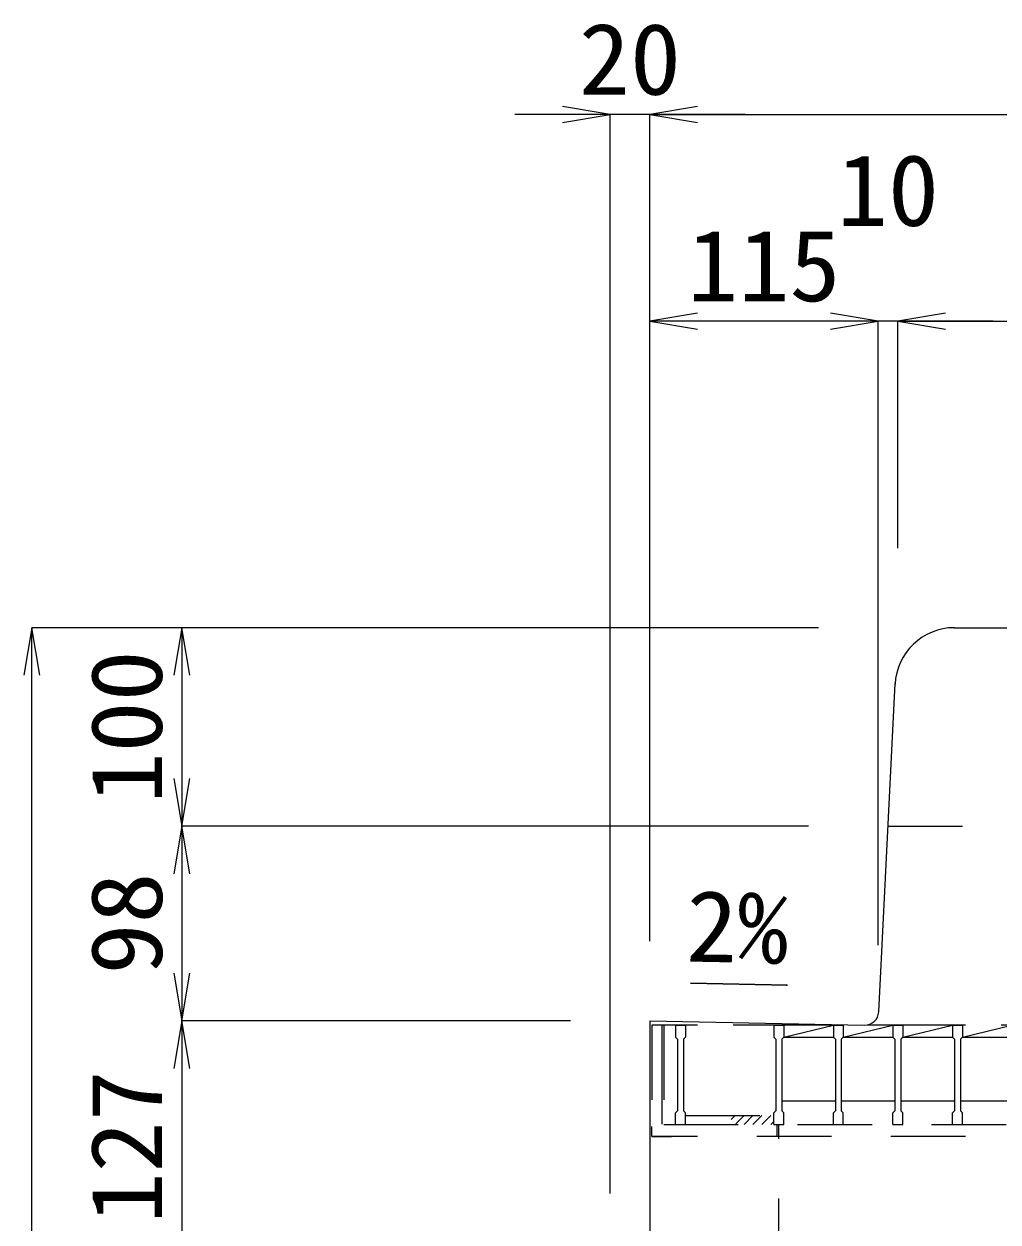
# Model space of a CAD drawing. Units: millimetres at full size; some dimension numbers follow another scale. Extents: x -734 to 58102, y 49499 to 87169.
# Drawn here: x 19280 to 19771, y 63393 to 63996 of the extents above; entities that cross this region are included whole.
import ezdxf
from ezdxf.enums import TextEntityAlignment as Align

# ---------------------------------------------------------------- set-up
doc = ezdxf.new("R2010")
doc.units = ezdxf.units.MM
doc.header["$LTSCALE"] = 50
doc.linetypes.add('DASHED_SPACED', pattern=[12, 6, -6])
doc.linetypes.add('USER1', pattern=[1.35, 0.75, -0.6])
for name, color, linetype, lineweight in [('0_2', 7, 'DASHED_SPACED', 9), ('寸法線', 7, 'Continuous', 13), ('引出線', 4, 'Continuous', 13), ('本体', 2, 'Continuous', 20), ('ｸﾞﾚｰﾁﾝｸﾞ', 7, 'USER1', 9)]:
    doc.layers.add(name, color=color, linetype=linetype, lineweight=lineweight)
doc.styles.add('ＭＳ 明朝', font='')
doc.styles.get('ＭＳ 明朝').set_extended_font_data('MS Mincho')

# ---------------------------------------------------------------- blocks, each defined once
blk = doc.blocks.new('open_arrow')
at = {"color": 0, "linetype": 'Continuous', "lineweight": -2}
blk.add_lwpolyline([(7.5, 1.25), (0, 0), (7.5, -1.25)], dxfattribs=at)

msp = doc.modelspace()

# ---------------------------------------------------------------- hatches: boundary and pattern name
at = {"layer": 'ｸﾞﾚｰﾁﾝｸﾞ'}
h = msp.add_hatch(dxfattribs=at)
h.set_pattern_fill('USER', color=256, style=0, pattern_type=2)
h.set_pattern_definition([(45, (19097.04, 63124.74), (-2.24506, 2.24506), [37.5, -30])])
h.paths.add_polyline_path([(19658.05, 63441.73), (19640.05, 63441.73), (19613.55, 63441.73), (19613.55, 63446.23), (19625.05, 63446.23), (19640.05, 63446.23), (19658.05, 63446.23)])

# ---------------------------------------------------------------- linework, layer by layer
at = {"layer": '0_2'}
msp.add_line((19601.55, 63492.03), (19601.55, 63442.03), dxfattribs=at)
at = {"layer": '寸法線'}
for p, q in [((19643.55, 63950.47), (19527.55, 63950.47)), ((19575.55, 63407.05), (19575.55, 63950.47)), ((19595.55, 63950.47), (20025.55, 63950.47)), ((19595.55, 63534.05), (19595.55, 63950.47)), ((19595.55, 63534.05), (19595.55, 63950.47)), ((19710.55, 63846.42), (19595.55, 63846.42)), ((19595.55, 63534.05), (19595.55, 63846.42)), ((19768.55, 63846.42), (19662.55, 63846.42)), ((19710.55, 63532.05), (19710.55, 63846.42)), ((19710.55, 63532.05), (19710.55, 63846.42)), ((19720.55, 63846.42), (19900.55, 63846.42)), ((19720.55, 63732.05), (19720.55, 63846.42)), ((19720.55, 63732.05), (19720.55, 63846.42)), ((19284.19, 63367.03), (19284.19, 63692.03)), ((19680.53, 63692.03), (19284.19, 63692.03)), ((19359.74, 63692.03), (19359.74, 63592.03)), ((19680.53, 63692.03), (19359.74, 63692.03)), ((19675.53, 63592.03), (19359.74, 63592.03)), ((19359.74, 63592.03), (19359.74, 63494.03)), ((19675.53, 63592.03), (19359.74, 63592.03)), ((19359.74, 63494.03), (19359.74, 63367.03)), ((19555.53, 63494.03), (19359.74, 63494.03)), ((19555.53, 63494.03), (19359.74, 63494.03))]:
    msp.add_line(p, q, dxfattribs=at)
at = {"layer": '引出線'}
msp.add_lwpolyline([(19664.84, 63511.99), (19616.1, 63512.96), (19664.85, 63511.99)], dxfattribs=at)
at = {"layer": '本体'}
for p, q in [((19748.9, 63692.03), (19872.2, 63692.03)), ((19710.88, 63498.51), (19719.15, 63663.92)), ((19595.55, 63494.03), (19595.55, 63367.03)), ((19595.55, 63494.03), (19703.75, 63491.86))]:
    msp.add_line(p, q, dxfattribs=at)
at = {"layer": '本体', "linetype": 'USER1', "lineweight": 9}
for p, q in [((19715.55, 63592.03), (19905.55, 63592.03)), ((19660.55, 63367.03), (19660.55, 63442.03))]:
    msp.add_line(p, q, dxfattribs=at)
at = {"layer": '本体'}
for centre, radius, start, end in [((19749.09, 63662.03), 30, 90, 177.13758), ((19703.89, 63498.86), 7, 268.8543, 357.13742)]:
    msp.add_arc(centre, radius, start, end, dxfattribs=at)
at = {"layer": 'ｸﾞﾚｰﾁﾝｸﾞ'}
for p, q in [((20024.55, 63491.73), (19596.55, 63491.73)), ((19596.55, 63491.73), (19596.55, 63435.73)), ((19602.55, 63491.73), (19602.55, 63441.73)), ((20012.55, 63491.73), (19608.55, 63491.73)), ((19608.55, 63491.73), (19613.55, 63491.73)), ((19608.55, 63491.73), (19608.55, 63485.73)), ((19608.55, 63491.73), (19613.55, 63491.73)), ((19608.55, 63491.73), (19608.55, 63485.73)), ((19608.55, 63491.73), (19613.55, 63491.73)), ((19608.55, 63491.73), (19608.55, 63485.73)), ((19613.55, 63491.73), (19613.55, 63485.73)), ((19613.55, 63491.73), (19613.55, 63485.73)), ((19613.55, 63491.73), (19613.55, 63485.73)), ((19658.05, 63491.73), (19663.05, 63491.73)), ((19658.05, 63491.73), (19658.05, 63485.73)), ((19658.05, 63491.73), (19663.05, 63491.73)), ((19658.05, 63491.73), (19658.05, 63485.73)), ((19658.05, 63491.73), (19663.05, 63491.73)), ((19658.05, 63491.73), (19658.05, 63485.73)), ((19663.05, 63485.73), (19688.05, 63491.73)), ((19663.05, 63491.73), (19663.05, 63485.73)), ((19663.05, 63491.73), (19663.05, 63485.73)), ((19663.05, 63491.73), (19663.05, 63485.73)), ((19688.05, 63491.73), (19693.05, 63491.73)), ((19688.05, 63491.73), (19688.05, 63485.73)), ((19688.05, 63491.73), (19693.05, 63491.73)), ((19688.05, 63491.73), (19688.05, 63485.73)), ((19688.05, 63491.73), (19693.05, 63491.73)), ((19688.05, 63491.73), (19688.05, 63485.73)), ((19693.05, 63485.73), (19718.05, 63491.73)), ((19693.05, 63491.73), (19693.05, 63485.73)), ((19693.05, 63491.73), (19693.05, 63485.73)), ((19693.05, 63491.73), (19693.05, 63485.73)), ((19718.05, 63491.73), (19723.05, 63491.73)), ((19718.05, 63491.73), (19718.05, 63485.73)), ((19718.05, 63491.73), (19723.05, 63491.73)), ((19718.05, 63491.73), (19718.05, 63485.73)), ((19718.05, 63491.73), (19723.05, 63491.73)), ((19718.05, 63491.73), (19718.05, 63485.73)), ((19723.05, 63485.73), (19748.05, 63491.73)), ((19723.05, 63491.73), (19723.05, 63485.73)), ((19723.05, 63491.73), (19723.05, 63485.73)), ((19723.05, 63491.73), (19723.05, 63485.73)), ((19748.05, 63491.73), (19753.05, 63491.73)), ((19748.05, 63491.73), (19748.05, 63485.73)), ((19748.05, 63491.73), (19753.05, 63491.73)), ((19748.05, 63491.73), (19748.05, 63485.73)), ((19748.05, 63491.73), (19753.05, 63491.73)), ((19748.05, 63491.73), (19748.05, 63485.73)), ((19753.05, 63485.73), (19778.05, 63491.73)), ((19753.05, 63491.73), (19753.05, 63485.73)), ((19753.05, 63491.73), (19753.05, 63485.73)), ((19753.05, 63491.73), (19753.05, 63485.73)), ((19608.55, 63485.73), (19609.55, 63484.73)), ((19608.55, 63485.73), (19609.55, 63484.73)), ((19608.55, 63485.73), (19609.55, 63484.73)), ((19609.55, 63484.73), (19609.55, 63448.73)), ((19609.55, 63484.73), (19609.55, 63448.73)), ((19609.55, 63484.73), (19609.55, 63448.73)), ((19613.55, 63485.73), (19612.55, 63484.73)), ((19613.55, 63485.73), (19612.55, 63484.73)), ((19613.55, 63485.73), (19612.55, 63484.73)), ((19612.55, 63484.73), (19612.55, 63448.73)), ((19612.55, 63484.73), (19612.55, 63448.73)), ((19612.55, 63484.73), (19612.55, 63448.73)), ((19658.05, 63485.73), (19659.05, 63484.73)), ((19658.05, 63485.73), (19659.05, 63484.73)), ((19658.05, 63485.73), (19659.05, 63484.73)), ((19659.05, 63484.73), (19659.05, 63448.73)), ((19659.05, 63484.73), (19659.05, 63448.73)), ((19659.05, 63484.73), (19659.05, 63448.73)), ((19663.05, 63485.73), (19662.05, 63484.73)), ((19663.05, 63485.73), (19662.05, 63484.73)), ((19663.05, 63485.73), (19662.05, 63484.73)), ((19662.05, 63484.73), (19662.05, 63448.73)), ((19662.05, 63484.73), (19662.05, 63448.73)), ((19662.05, 63484.73), (19662.05, 63448.73)), ((19663.05, 63485.73), (19688.05, 63485.73)), ((19688.05, 63485.73), (19689.05, 63484.73)), ((19688.05, 63485.73), (19689.05, 63484.73)), ((19688.05, 63485.73), (19689.05, 63484.73)), ((19689.05, 63484.73), (19689.05, 63448.73)), ((19689.05, 63484.73), (19689.05, 63448.73)), ((19689.05, 63484.73), (19689.05, 63448.73)), ((19693.05, 63485.73), (19692.05, 63484.73)), ((19693.05, 63485.73), (19692.05, 63484.73)), ((19693.05, 63485.73), (19692.05, 63484.73)), ((19692.05, 63484.73), (19692.05, 63448.73)), ((19692.05, 63484.73), (19692.05, 63448.73)), ((19692.05, 63484.73), (19692.05, 63448.73)), ((19693.05, 63485.73), (19718.05, 63485.73)), ((19718.05, 63485.73), (19719.05, 63484.73)), ((19718.05, 63485.73), (19719.05, 63484.73)), ((19718.05, 63485.73), (19719.05, 63484.73)), ((19719.05, 63484.73), (19719.05, 63448.73)), ((19719.05, 63484.73), (19719.05, 63448.73)), ((19719.05, 63484.73), (19719.05, 63448.73)), ((19723.05, 63485.73), (19722.05, 63484.73)), ((19723.05, 63485.73), (19722.05, 63484.73)), ((19723.05, 63485.73), (19722.05, 63484.73)), ((19722.05, 63484.73), (19722.05, 63448.73)), ((19722.05, 63484.73), (19722.05, 63448.73)), ((19722.05, 63484.73), (19722.05, 63448.73)), ((19723.05, 63485.73), (19748.05, 63485.73)), ((19748.05, 63485.73), (19749.05, 63484.73)), ((19748.05, 63485.73), (19749.05, 63484.73)), ((19748.05, 63485.73), (19749.05, 63484.73)), ((19749.05, 63484.73), (19749.05, 63448.73)), ((19749.05, 63484.73), (19749.05, 63448.73)), ((19749.05, 63484.73), (19749.05, 63448.73)), ((19753.05, 63485.73), (19752.05, 63484.73)), ((19753.05, 63485.73), (19752.05, 63484.73)), ((19753.05, 63485.73), (19752.05, 63484.73)), ((19752.05, 63484.73), (19752.05, 63448.73)), ((19752.05, 63484.73), (19752.05, 63448.73)), ((19752.05, 63484.73), (19752.05, 63448.73)), ((19753.05, 63485.73), (19778.05, 63485.73)), ((19608.55, 63447.73), (19609.55, 63448.73)), ((19608.55, 63447.73), (19609.55, 63448.73)), ((19608.55, 63447.73), (19609.55, 63448.73)), ((19613.55, 63447.73), (19612.55, 63448.73)), ((19613.55, 63447.73), (19612.55, 63448.73)), ((19613.55, 63447.73), (19612.55, 63448.73)), ((19658.05, 63447.73), (19659.05, 63448.73)), ((19658.05, 63447.73), (19659.05, 63448.73)), ((19658.05, 63447.73), (19659.05, 63448.73)), ((19662.05, 63453.73), (19689.05, 63453.73)), ((19663.05, 63447.73), (19662.05, 63448.73)), ((19663.05, 63447.73), (19662.05, 63448.73)), ((19663.05, 63447.73), (19662.05, 63448.73)), ((19688.05, 63447.73), (19689.05, 63448.73)), ((19688.05, 63447.73), (19689.05, 63448.73)), ((19688.05, 63447.73), (19689.05, 63448.73)), ((19692.05, 63453.73), (19719.05, 63453.73)), ((19693.05, 63447.73), (19692.05, 63448.73)), ((19693.05, 63447.73), (19692.05, 63448.73)), ((19693.05, 63447.73), (19692.05, 63448.73)), ((19718.05, 63447.73), (19719.05, 63448.73)), ((19718.05, 63447.73), (19719.05, 63448.73)), ((19718.05, 63447.73), (19719.05, 63448.73)), ((19722.05, 63453.73), (19749.05, 63453.73)), ((19723.05, 63447.73), (19722.05, 63448.73)), ((19723.05, 63447.73), (19722.05, 63448.73)), ((19723.05, 63447.73), (19722.05, 63448.73)), ((19748.05, 63447.73), (19749.05, 63448.73)), ((19748.05, 63447.73), (19749.05, 63448.73)), ((19748.05, 63447.73), (19749.05, 63448.73)), ((19752.05, 63453.73), (19779.05, 63453.73)), ((19753.05, 63447.73), (19752.05, 63448.73)), ((19753.05, 63447.73), (19752.05, 63448.73)), ((19753.05, 63447.73), (19752.05, 63448.73)), ((19608.55, 63441.73), (19608.55, 63447.73)), ((19608.55, 63441.73), (19608.55, 63447.73)), ((19608.55, 63441.73), (19608.55, 63447.73)), ((19613.55, 63441.73), (19613.55, 63447.73)), ((19613.55, 63441.73), (19613.55, 63447.73)), ((19613.55, 63441.73), (19613.55, 63447.73)), ((19613.55, 63446.23), (19658.05, 63446.23)), ((19658.05, 63441.73), (19658.05, 63447.73)), ((19658.05, 63441.73), (19658.05, 63447.73)), ((19658.05, 63441.73), (19658.05, 63447.73)), ((19663.05, 63441.73), (19663.05, 63447.73)), ((19663.05, 63441.73), (19663.05, 63447.73)), ((19663.05, 63441.73), (19663.05, 63447.73)), ((19688.05, 63441.73), (19688.05, 63447.73)), ((19688.05, 63441.73), (19688.05, 63447.73)), ((19688.05, 63441.73), (19688.05, 63447.73)), ((19693.05, 63441.73), (19693.05, 63447.73)), ((19693.05, 63441.73), (19693.05, 63447.73)), ((19693.05, 63441.73), (19693.05, 63447.73)), ((19718.05, 63441.73), (19718.05, 63447.73)), ((19718.05, 63441.73), (19718.05, 63447.73)), ((19718.05, 63441.73), (19718.05, 63447.73)), ((19723.05, 63441.73), (19723.05, 63447.73)), ((19723.05, 63441.73), (19723.05, 63447.73)), ((19723.05, 63441.73), (19723.05, 63447.73)), ((19748.05, 63441.73), (19748.05, 63447.73)), ((19748.05, 63441.73), (19748.05, 63447.73)), ((19748.05, 63441.73), (19748.05, 63447.73)), ((19753.05, 63441.73), (19753.05, 63447.73)), ((19753.05, 63441.73), (19753.05, 63447.73)), ((19753.05, 63441.73), (19753.05, 63447.73)), ((19596.55, 63435.73), (19596.55, 63440.73)), ((19602.55, 63441.73), (20018.55, 63441.73)), ((19608.55, 63441.73), (19613.55, 63441.73)), ((19608.55, 63441.73), (19613.55, 63441.73)), ((19608.55, 63441.73), (19613.55, 63441.73)), ((19658.05, 63441.73), (19663.05, 63441.73)), ((19658.05, 63441.73), (19663.05, 63441.73)), ((19658.05, 63441.73), (19663.05, 63441.73)), ((19659.55, 63441.73), (19659.55, 63435.73)), ((19688.05, 63441.73), (19693.05, 63441.73)), ((19688.05, 63441.73), (19693.05, 63441.73)), ((19688.05, 63441.73), (19693.05, 63441.73)), ((19718.05, 63441.73), (19723.05, 63441.73)), ((19718.05, 63441.73), (19723.05, 63441.73)), ((19718.05, 63441.73), (19723.05, 63441.73)), ((19748.05, 63441.73), (19753.05, 63441.73)), ((19748.05, 63441.73), (19753.05, 63441.73)), ((19748.05, 63441.73), (19753.05, 63441.73)), ((20024.55, 63435.73), (19596.55, 63435.73)), ((19596.55, 63435.73), (19606.55, 63435.73))]:
    msp.add_line(p, q, dxfattribs=at)

# ---------------------------------------------------------------- block references
at = {"layer": '寸法線', "xscale": 3.2, "yscale": 3.2}
for p, rotation in [((19575.55, 63950.47), 180), ((19710.55, 63846.42), 180), ((19710.55, 63846.42), 180), ((19284.19, 63692.03), 270), ((19359.74, 63692.03), 270), ((19359.74, 63592.03), 90), ((19359.74, 63592.03), 270), ((19359.74, 63494.03), 90), ((19359.74, 63494.03), 270)]:
    msp.add_blockref('open_arrow', p, dxfattribs=dict(at, rotation=rotation))
for p in [(19595.55, 63950.47), (19595.55, 63950.47), (19595.55, 63846.42), (19720.55, 63846.42), (19720.55, 63846.42)]:
    msp.add_blockref('open_arrow', p, dxfattribs=at)
at = {"layer": '引出線', "xscale": 0.0533, "yscale": 0.0533, "rotation": 178.9}
msp.add_blockref('open_arrow', (19664.84, 63511.99), dxfattribs=at)

# ---------------------------------------------------------------- texts
at = {"layer": '寸法線', "style": 'ＭＳ 明朝', "width": 1.05}
for s, p in [('20', (19585.55, 63978.49)), ('10', (19715.55, 63912.42)), ('115', (19653.05, 63874.44))]:
    msp.add_text(s, height=36.03, dxfattribs=at).set_placement(p, align=Align.MIDDLE_CENTER)
for s, p in [('100', (19331.72, 63642.03)), ('98', (19331.72, 63543.03)), ('127', (19331.72, 63430.53))]:
    msp.add_text(s, height=36.03, rotation=90, dxfattribs=at).set_placement(p, align=Align.MIDDLE_CENTER)
at = {"layer": '引出線', "style": 'ＭＳ 明朝', "width": 1.05}
msp.add_text('2%', height=36.03, rotation=358.854, dxfattribs=at).set_placement((19665.79, 63558.88), align=Align.TOP_RIGHT)

doc.saveas('drawing.dxf')
